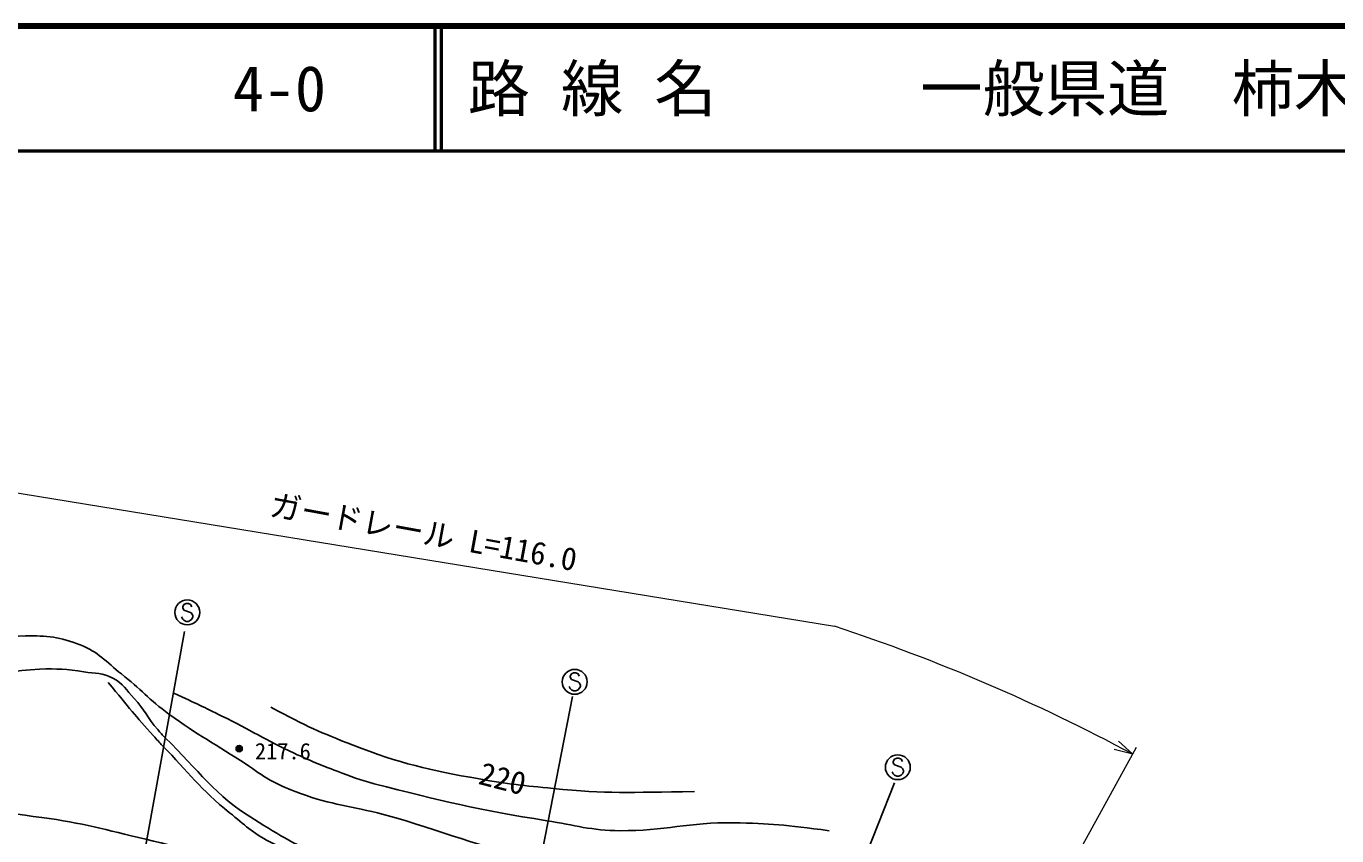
# Model space of a CAD drawing. Units: millimetres, scale not verified. Extents: x 40000 to 680000, y 20000 to 380000.
# Drawn here: x 144928 to 250176, y 315004 to 380000 of the extents above; entities that cross this region are included whole.
import ezdxf
from ezdxf.enums import TextEntityAlignment as Align

# ---------------------------------------------------------------- set-up
doc = ezdxf.new("R2010")
doc.units = ezdxf.units.MM
doc.header["$LTSCALE"] = 1000
for name, color, linetype, lineweight in [('M-BGD', 7, 'Continuous', 25), ('M-STR-HTXT', 7, 'Continuous', 13), ('M-STR-STRC', 7, 'Continuous', 25), ('M-TTL', 2, 'Continuous', 140), ('M-TTL-LINE', 7, 'Continuous', 50)]:
    doc.layers.add(name, color=color, linetype=linetype, lineweight=lineweight)
doc.layers.add('M-TTL-TXT', color=7, linetype='Continuous')
doc.styles.add('ＭＳ ゴシック', font='')
doc.styles.get('ＭＳ ゴシック').set_extended_font_data('MS Gothic')

msp = doc.modelspace()

# ---------------------------------------------------------------- linework, layer by layer
at = {"layer": 'M-BGD'}
for radius in [250, 204, 159, 114, 68.2, 22.7]:
    msp.add_circle((162032, 322002), radius, dxfattribs=at)
for points, knots in [([(118748, 323445), (126040, 325596), (127962, 326119), (133802, 328039), (136607, 328960), (138087, 329793), (140964, 330454), (142465, 330799), (143323, 331008), (144862, 331047), (146606, 331093), (147639, 330948), (149270, 330327), (150745, 329765), (151326, 328967), (152572, 327997), (154112, 326799), (154810, 325921), (156389, 324776), (158724, 323082), (160167, 322331), (162583, 320754), (163343, 320259), (163728, 319912), (164525, 319479), (165442, 318981), (165986, 318752), (166966, 318393), (169483, 317471), (171027, 317396), (173619, 316712), (178535, 315413), (181143, 313989), (186180, 313292), (190477, 312697), (192945, 312918), (197282, 312995), (200478, 313052), (202234, 313656), (205427, 313772), (206631, 313816), (207329, 313986), (208512, 313758), (209417, 313584), (209937, 313457), (210758, 313038), (211592, 312612), (211947, 312186), (212727, 311668), (214249, 310657), (215230, 310280), (216679, 309168), (218169, 308025), (218882, 307235), (220335, 306046), (222320, 304421), (223541, 303646), (225502, 301993), (227431, 300367), (228333, 299253), (230251, 297613), (232318, 295845), (233588, 294991), (235674, 293246), (237060, 292087), (237733, 291317), (239150, 290197), (241034, 288708), (242166, 287967), (244193, 286680), (248715, 283808), (251220, 282117), (256016, 279730), (258086, 278700), (259264, 278141), (261440, 277357), (263472, 276625), (264656, 276310), (266780, 275916), (269693, 275377), (271362, 275228), (274323, 275111), (277290, 274994), (279018, 274938), (281908, 275620), (286601, 276727), (289126, 277825), (293519, 279815), (295678, 280793), (296783, 281553), (298858, 282697), (300495, 283599), (301442, 284058), (303014, 285069), (304222, 285847), (304931, 286251), (306020, 287189), (308365, 289207), (308827, 290705), (310385, 293799)], [0, 0, 0, 0, 1, 1, 1, 2, 2, 2, 3, 3, 3, 4, 4, 4, 5, 5, 5, 6, 6, 6, 7, 7, 7, 8, 8, 8, 9, 9, 9, 10, 10, 10, 11, 11, 11, 12, 12, 12, 13, 13, 13, 14, 14, 14, 15, 15, 15, 16, 16, 16, 17, 17, 17, 18, 18, 18, 19, 19, 19, 20, 20, 20, 21, 21, 21, 22, 22, 22, 23, 23, 23, 24, 24, 24, 25, 25, 25, 26, 26, 26, 27, 27, 27, 28, 28, 28, 29, 29, 29, 30, 30, 30, 31, 31, 31, 32, 32, 32, 33, 33, 33, 33]), ([(119691, 321597), (127372, 323998), (129500, 324751), (135921, 326259), (139840, 327179), (141985, 328214), (146007, 328378), (147395, 328434), (148184, 328383), (149557, 328168), (150481, 328023), (151074, 328103), (151897, 327657), (152705, 327220), (152972, 326706), (153597, 326033), (154431, 325136), (154689, 324460), (155489, 323532), (155717, 323267), (155841, 323113), (156092, 322869), (158815, 320225), (160017, 318283), (163254, 316301), (165394, 314990), (166598, 314182), (168975, 313377), (172460, 312196), (174559, 312044), (178153, 311255), (181032, 310623), (182653, 310308), (185544, 309732), (186835, 309475), (187541, 309199), (188853, 309088), (193786, 308673), (196584, 309021), (201520, 308631), (203743, 308455), (204969, 308168), (207182, 307893), (208296, 307754), (208927, 307735), (210037, 307571), (210686, 307475), (211068, 307473), (211687, 307256), (214672, 306213), (216040, 304897), (218597, 303037), (220907, 301357), (222043, 300204), (224110, 298233), (224792, 297582), (225063, 297098), (225801, 296511), (226273, 296137), (226598, 296014), (227115, 295706), (228734, 294740), (229738, 294355), (231288, 293283), (234008, 291403), (235396, 290162), (238091, 288248), (243563, 284360), (246607, 282145), (252244, 278501), (253131, 277928), (253628, 277605), (254533, 277060), (257451, 275303), (258881, 273903), (262033, 272611), (263249, 272113), (263923, 271764), (265212, 271509), (268445, 270870), (270319, 270901), (273602, 270619), (276875, 270339), (277950, 270282), (281993, 270068)], [0, 0, 0, 0, 1, 1, 1, 2, 2, 2, 3, 3, 3, 4, 4, 4, 5, 5, 5, 6, 6, 6, 7, 7, 7, 8, 8, 8, 9, 9, 9, 10, 10, 10, 11, 11, 11, 12, 12, 12, 13, 13, 13, 14, 14, 14, 15, 15, 15, 16, 16, 16, 17, 17, 17, 18, 18, 18, 19, 19, 19, 20, 20, 20, 21, 21, 21, 22, 22, 22, 23, 23, 23, 24, 24, 24, 25, 25, 25, 26, 26, 26, 27, 27, 27, 28, 28, 28, 28]), ([(151516, 327318), (153237, 325227), (153672, 324645), (155154, 323020), (155436, 322711), (155588, 322532), (155880, 322233), (157959, 320108), (158937, 318704), (161262, 316851), (162477, 315884), (163100, 315228), (164483, 314521), (166552, 313462), (167860, 313188), (170076, 312487), (172771, 311634), (174343, 311371), (177092, 310715), (180315, 309945), (181366, 309730), (185374, 308885)], [0, 0, 0, 0, 1, 1, 1, 2, 2, 2, 3, 3, 3, 4, 4, 4, 5, 5, 5, 6, 6, 6, 7, 7, 7, 7]), ([(156788, 326461), (158660, 325591), (159147, 325355), (160647, 324620), (162940, 323496), (164141, 322699), (166459, 321626), (167782, 321014), (168535, 320694), (169901, 320185), (171049, 319757), (171687, 319489), (172873, 319182), (178232, 317795), (181265, 317090), (186730, 316216), (189023, 315849), (190299, 315426), (192621, 315411), (196188, 315387), (198165, 316108), (201732, 316046), (204737, 315994), (205852, 315880), (209402, 315411)], [0, 0, 0, 0, 1, 1, 1, 2, 2, 2, 3, 3, 3, 4, 4, 4, 5, 5, 5, 6, 6, 6, 7, 7, 7, 8, 8, 8, 8]), ([(164567, 325327), (167545, 323750), (168527, 323305), (171178, 322276), (174996, 320793), (177274, 320283), (181306, 319564), (183606, 319153), (184914, 319029), (187239, 318801), (191655, 318369), (193236, 318486), (198596, 318547)], [0, 0, 0, 0, 1, 1, 1, 2, 2, 2, 3, 3, 3, 4, 4, 4, 4]), ([(95070, 299646), (97163, 301837), (97716, 302511), (99605, 304138), (100192, 304645), (100515, 304937), (101130, 305410), (104610, 308080), (106835, 309205), (110665, 311342), (112548, 312393), (113695, 312816), (115708, 313588), (117848, 314410), (119088, 314771), (121301, 315368), (124733, 316295), (126680, 316783), (130200, 317275), (132660, 317619), (134074, 317476), (136557, 317402), (140330, 317290), (142435, 316976), (146176, 316470), (149477, 316023), (151282, 315495), (154524, 314733), (161275, 313146), (164893, 311615), (171644, 310029), (175599, 309100), (177881, 308895), (181861, 308079), (183072, 307831), (183760, 307730), (184951, 307402), (187016, 306833), (187736, 306417), (190032, 305334)], [0, 0, 0, 0, 1, 1, 1, 2, 2, 2, 3, 3, 3, 4, 4, 4, 5, 5, 5, 6, 6, 6, 7, 7, 7, 8, 8, 8, 9, 9, 9, 10, 10, 10, 11, 11, 11, 12, 12, 12, 13, 13, 13, 13])]:
    msp.add_open_spline(points, degree=3, knots=knots, dxfattribs=at)
at = {"layer": 'M-STR-HTXT'}
for p, q in [((143362, 342679), (209842, 331820)), ((220161, 296810), (234103, 322113)), ((233795, 321555), (232650, 322594)), ((233795, 321555), (232296, 321933))]:
    msp.add_line(p, q, dxfattribs=at)
msp.add_arc((163240, 189997), 149283, 61.7952, 71.81001, dxfattribs=at)
at = {"layer": 'M-STR-STRC'}
for p, q in [((157769, 333665), (157587, 333575)), ((157951, 333665), (157769, 333665)), ((158133, 333575), (157951, 333665)), ((157587, 333575), (157496, 333393)), ((157496, 333393), (157496, 333302)), ((157496, 333302), (157587, 333120)), ((157587, 333120), (158133, 332938)), ((158224, 333393), (158133, 333575)), ((158133, 332938), (158224, 332847)), ((158224, 332847), (158314, 332665)), ((158314, 332665), (158314, 332575)), ((157496, 332393), (157405, 332575)), ((157587, 332302), (157496, 332393)), ((157769, 332211), (157587, 332302)), ((157951, 332211), (157769, 332211)), ((158133, 332302), (157951, 332211)), ((158224, 332393), (158133, 332302)), ((158314, 332575), (158224, 332393)), ((154156, 312163), (157632, 331406)), ((188709, 328000), (188618, 327818)), ((188618, 327818), (188618, 327727)), ((188618, 327727), (188709, 327545)), ((188891, 328091), (188709, 328000)), ((188709, 327545), (189254, 327363)), ((189072, 328091), (188891, 328091)), ((189254, 328000), (189072, 328091)), ((189345, 327818), (189254, 328000)), ((189254, 327363), (189345, 327272)), ((188618, 326818), (188527, 327000)), ((188709, 326727), (188618, 326818)), ((188891, 326636), (188709, 326727)), ((189072, 326636), (188891, 326636)), ((189254, 326727), (189072, 326636)), ((189345, 326818), (189254, 326727)), ((189345, 327272), (189436, 327091)), ((189436, 327000), (189345, 326818)), ((189436, 327091), (189436, 327000)), ((184851, 305943), (188789, 326186)), ((214650, 321146), (214559, 320964)), ((214832, 321237), (214650, 321146)), ((215014, 321237), (214832, 321237)), ((215196, 321146), (215014, 321237)), ((215287, 320964), (215196, 321146)), ((214559, 319964), (214468, 320146)), ((214559, 320964), (214559, 320873)), ((214559, 320873), (214650, 320691)), ((214650, 319873), (214559, 319964)), ((214650, 320691), (215196, 320509)), ((215196, 320509), (215287, 320418)), ((215287, 319964), (215196, 319873)), ((215287, 320418), (215377, 320237)), ((215377, 320146), (215287, 319964)), ((215377, 320237), (215377, 320146)), ((207325, 300706), (214650, 319267)), ((214832, 319782), (214650, 319873)), ((215014, 319782), (214832, 319782)), ((215196, 319873), (215014, 319782))]:
    msp.add_line(p, q, dxfattribs=at)
for centre in [(157860, 332938), (188982, 327363), (214923, 320509)]:
    msp.add_circle(centre, 1000, dxfattribs=at)
at = {"layer": 'M-TTL'}
msp.add_line((680000, 380000), (40000, 380000), dxfattribs=at)
at = {"layer": 'M-TTL-LINE'}
for p, q in [((177750, 380000), (177750, 370000)), ((178250, 380000), (178250, 370000)), ((40000, 370000), (680000, 370000))]:
    msp.add_line(p, q, dxfattribs=at)

# ---------------------------------------------------------------- texts
at = {"layer": 'M-BGD', "style": 'ＭＳ ゴシック'}
msp.add_text('217.6', height=1320, dxfattribs=at).set_placement((163293, 320741), align=Align.BOTTOM_LEFT)
msp.add_text('220', height=1833, rotation=345.506, dxfattribs=at).set_placement((181018, 318651), align=Align.BOTTOM_LEFT)
at = {"layer": 'M-STR-HTXT', "style": 'ＭＳ ゴシック'}
msp.add_text('ガードレール L=116.0', height=1833, rotation=349.657, dxfattribs=at).set_placement((176573, 337944), align=Align.BOTTOM_CENTER)
at = {"layer": 'M-TTL-TXT', "style": 'ＭＳ ゴシック'}
for s, p in [('4-0', (161521, 375000)), ('路 線 名', (180380, 375000)), ('一般県道\u3000柿木山口線', (216734, 375000))]:
    msp.add_text(s, height=3666, dxfattribs=at).set_placement(p, align=Align.MIDDLE_LEFT)

doc.saveas('drawing.dxf')
